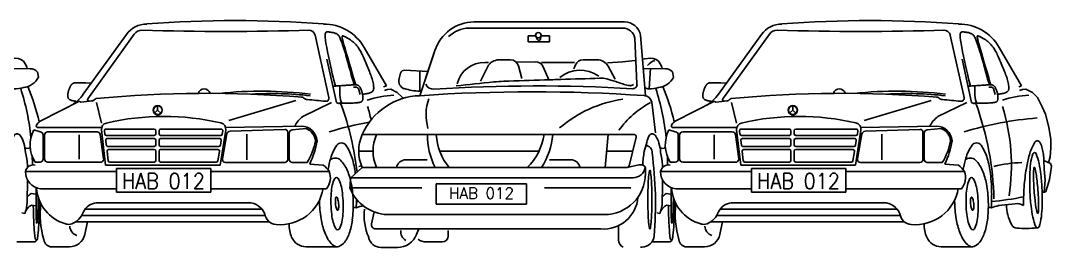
# Model space of a CAD drawing. Extents: x 1 to 1021, y 0 to 139.
# Drawn here: x 388 to 1021, y 0 to 139 of the extents above; entities that cross this region are included whole.
import ezdxf
from ezdxf.enums import TextEntityAlignment as Align

# ---------------------------------------------------------------- set-up
doc = ezdxf.new("R2010")
doc.units = 0
doc.header["$LTSCALE"] = 50
doc.header["$MEASUREMENT"] = 0
doc.layers.get('0').update_dxf_attribs({"linetype": 'CONTINUOUS'})
doc.styles.add('DIM', font='SIMPLEX')

msp = doc.modelspace()

# ---------------------------------------------------------------- linework, layer by layer
at = {"color": 0, "linetype": 'ByBlock'}
for p, q in [((663.5, 134.66), (757.97, 134.66)), ((666.58, 138.44), (759.01, 138.44)), ((426.67, 93.93), (453.16, 130.72)), ((429.47, 91.22), (458.02, 130.87)), ((569.12, 130.24), (577.54, 91.97)), ((699.9, 126.16), (699.9, 129.88)), ((699.9, 129.88), (704.45, 129.88)), ((705.56, 127.59), (704.6, 129.45)), ((707.78, 130.22), (707.36, 128.02)), ((707.75, 129.88), (712.91, 129.88)), ((712.91, 129.88), (712.91, 126.16)), ((765.4, 128.48), (766.7, 100.35)), ((768.92, 130.2), (771.89, 93.08)), ((816.67, 93.93), (843.16, 130.72)), ((819.47, 91.22), (848.02, 130.87)), ((959.12, 130.24), (967.54, 91.97)), ((612.88, 99.13), (599.21, 122.72)), ((636.92, 103.67), (642.64, 120.82)), ((712.91, 126.16), (699.9, 126.16)), ((1002.88, 99.13), (989.21, 122.72)), ((576.32, 115.51), (582.17, 88.92)), ((633.29, 93.08), (641.95, 118.76)), ((681.82, 115.09), (688.99, 115.09)), ((733.58, 115.09), (742.34, 115.09)), ((966.32, 115.51), (972.17, 88.92)), ((380.55, 109.87), (394.14, 109.51)), ((398.47, 107.83), (399.19, 104.47)), ((638.36, 107.99), (624.16, 108.69)), ((633.26, 108.38), (633.26, 95.77)), ((670.51, 101.95), (675.08, 110.95)), ((673.4, 113.54), (675.42, 113.54)), ((692.51, 113.65), (704.39, 113.92)), ((693.86, 111.35), (695.96, 103.54)), ((708.04, 113.45), (728.33, 113.39)), ((709.14, 110.86), (712.54, 102.88)), ((727.93, 109.59), (728.93, 111.99)), ((748.96, 111.17), (753.36, 103.19)), ((770.55, 109.87), (784.14, 109.51)), ((775.04, 109.89), (774.09, 97.31)), ((788.47, 107.83), (789.19, 104.47)), ((621.55, 106.9), (620.58, 103.61)), ((611.12, 98.55), (612.88, 99.13)), ((1001.12, 98.55), (1002.88, 99.13)), ((424.28, 89.63), (400.14, 77.32)), ((437.88, 76.23), (434.71, 88.83)), ((516.12, 77.87), (557.28, 90.11)), ((560.96, 91.97), (560.99, 91.73)), ((579.18, 88.94), (561.54, 80.22)), ((771.62, 93.08), (771.89, 93.08)), ((778.17, 70.24), (775.79, 89.01)), ((814.28, 89.63), (790.14, 77.32)), ((827.88, 76.23), (824.71, 88.83)), ((906.12, 77.87), (947.28, 90.11)), ((950.96, 91.97), (950.99, 91.73)), ((969.18, 88.94), (951.54, 80.22)), ((472.34, 84.25), (470.36, 82.28)), ((471.96, 86.93), (471.96, 86.97)), ((472.34, 84.25), (472.34, 86.97)), ((472.34, 84.25), (474.41, 82.2)), ((472.73, 86.95), (472.73, 86.97)), ((862.34, 84.25), (860.36, 82.28)), ((861.96, 86.93), (861.96, 86.97)), ((862.34, 84.25), (862.34, 86.97)), ((862.34, 84.25), (864.41, 82.2)), ((862.73, 86.95), (862.73, 86.97)), ((471.96, 80.32), (471.96, 81.41)), ((472.73, 80.32), (472.73, 81.39)), ((861.96, 80.32), (861.96, 81.41)), ((862.73, 80.32), (862.73, 81.39)), ((400.16, 70.86), (396.33, 72.09)), ((398.76, 73.49), (438.01, 73.49)), ((404.78, 70.86), (435.22, 70.86)), ((437.91, 72.09), (440.42, 50.34)), ((439.72, 71.44), (439.96, 69.51)), ((470.31, 72.52), (440.68, 72.52)), ((471.27, 69.63), (471.27, 71.56)), ((473.2, 69.63), (473.2, 71.56)), ((511.41, 72.52), (474.17, 72.52)), ((510.81, 50.34), (514.13, 71.97)), ((512.04, 69.47), (512.36, 71.4)), ((514.05, 73.55), (560.59, 74.34)), ((550.38, 72.35), (516.78, 71.19)), ((552.31, 53.98), (552.31, 70.42)), ((553.07, 70.16), (553.07, 53.95)), ((555, 72.09), (563.48, 72.88)), ((790.16, 70.86), (786.33, 72.09)), ((788.76, 73.49), (828.01, 73.49)), ((794.78, 70.86), (825.22, 70.86)), ((827.91, 72.09), (830.42, 50.34)), ((829.72, 71.44), (829.96, 69.51)), ((860.31, 72.52), (830.68, 72.52)), ((861.27, 69.63), (861.27, 71.56)), ((863.2, 69.63), (863.2, 71.56)), ((901.41, 72.52), (864.17, 72.52)), ((900.81, 50.34), (904.13, 71.97)), ((902.04, 69.47), (902.36, 71.4)), ((904.05, 73.55), (950.59, 74.34)), ((940.38, 72.35), (906.78, 71.19)), ((942.31, 53.98), (942.31, 70.42)), ((943.07, 70.16), (943.07, 53.95)), ((945, 72.09), (953.48, 72.88)), ((402.09, 68.93), (402.09, 54.11)), ((402.85, 54.14), (402.85, 68.93)), ((424.07, 54.11), (424.07, 68.93)), ((437.14, 69.15), (439.2, 54.3)), ((440.45, 65.65), (440.81, 62.76)), ((470.31, 68.67), (440.92, 68.67)), ((470.31, 66.74), (441.4, 66.74)), ((471.27, 62.88), (471.27, 65.77)), ((473.2, 62.88), (473.2, 65.77)), ((511.09, 68.67), (474.17, 68.67)), ((510.45, 66.74), (474.17, 66.74)), ((510.92, 62.72), (511.4, 65.61)), ((512.12, 54.22), (514.87, 69.56)), ((527.16, 53.67), (527.16, 69.35)), ((598.01, 69.14), (765.04, 69.14)), ((747.21, 48.98), (749.01, 69.14)), ((761.97, 49.94), (766.26, 67.58)), ((792.09, 68.93), (792.09, 54.11)), ((792.85, 54.14), (792.85, 68.93)), ((814.07, 54.11), (814.07, 68.93)), ((827.14, 69.15), (829.2, 54.3)), ((830.45, 65.65), (830.81, 62.76)), ((860.31, 68.67), (830.92, 68.67)), ((860.31, 66.74), (831.4, 66.74)), ((861.27, 62.88), (861.27, 65.77)), ((863.2, 62.88), (863.2, 65.77)), ((901.09, 68.67), (864.17, 68.67)), ((900.45, 66.74), (864.17, 66.74)), ((900.92, 62.72), (901.4, 65.61)), ((902.12, 54.22), (904.87, 69.56)), ((917.16, 53.67), (917.16, 69.35)), ((441.29, 58.9), (442.01, 53.12)), ((470.31, 61.92), (441.76, 61.92)), ((470.31, 59.99), (442.25, 59.99)), ((471.27, 53.24), (471.27, 59.02)), ((473.2, 53.24), (473.2, 59.02)), ((509.97, 61.92), (474.17, 61.92)), ((509.32, 59.99), (474.17, 59.99)), ((509.31, 53.08), (510.27, 58.86)), ((595.8, 59.06), (604.62, 59.06)), ((645.5, 58.99), (706.53, 58.99)), ((748.1, 58.99), (764.17, 58.99)), ((831.29, 58.9), (832.01, 53.12)), ((860.31, 61.92), (831.76, 61.92)), ((860.31, 59.99), (832.25, 59.99)), ((861.27, 53.24), (861.27, 59.02)), ((863.2, 53.24), (863.2, 59.02)), ((899.97, 61.92), (864.17, 61.92)), ((899.32, 59.99), (864.17, 59.99)), ((899.31, 53.08), (900.27, 58.86)), ((400.16, 52.18), (397.1, 52.18)), ((437.28, 52.15), (404.78, 52.21)), ((470.31, 52.27), (442.97, 52.27)), ((508.36, 52.27), (474.17, 52.27)), ((514.03, 52), (550.38, 52.05)), ((555, 52.02), (564.15, 51.92)), ((565.72, 51.08), (574.06, 50.34)), ((637.79, 53.75), (624.71, 53.75)), ((712.98, 53.75), (726.06, 53.75)), ((790.16, 52.18), (787.1, 52.18)), ((827.28, 52.15), (794.78, 52.21)), ((860.31, 52.27), (832.97, 52.27)), ((898.36, 52.27), (864.17, 52.27)), ((904.03, 52), (940.38, 52.05)), ((945, 52.02), (954.15, 51.92)), ((955.72, 51.08), (964.06, 50.34)), ((391.24, 46.49), (447.11, 46.49)), ((510.81, 50.34), (440.42, 50.34)), ((447.11, 48.29), (504.93, 48.29)), ((447.11, 35.88), (447.11, 48.29)), ((504.93, 48.29), (504.93, 33.68)), ((504.93, 46.49), (577.87, 46.49)), ((591.05, 42.68), (598.01, 48.98)), ((598.01, 48.98), (760.75, 48.98)), ((767.87, 50.63), (760.75, 48.98)), ((767.87, 50.63), (769.36, 50.64)), ((771.89, 48.12), (771.89, 45.2)), ((781.24, 46.49), (837.11, 46.49)), ((900.81, 50.34), (830.42, 50.34)), ((837.11, 35.88), (837.11, 48.29)), ((837.11, 48.29), (894.93, 48.29)), ((894.93, 48.29), (894.93, 33.68)), ((894.93, 46.49), (967.87, 46.49)), ((591.05, 42.68), (764.33, 42.68)), ((643.48, 26.36), (643.48, 38.96)), ((643.48, 38.96), (698.92, 38.96)), ((698.92, 38.96), (698.92, 26.36)), ((394.65, 32.93), (397.52, 32.53)), ((400.51, 35.88), (447.11, 35.88)), ((447.11, 33.68), (447.11, 35.8)), ((504.93, 33.68), (447.11, 33.68)), ((504.93, 35.88), (576.07, 35.88)), ((590.45, 36.38), (634.55, 36.38)), ((709.85, 36.36), (762.91, 36.36)), ((784.65, 32.93), (787.52, 32.53)), ((790.51, 35.88), (837.11, 35.88)), ((837.11, 33.68), (837.11, 35.8)), ((894.93, 33.68), (837.11, 33.68)), ((894.93, 35.88), (966.07, 35.88)), ((394.9, 25.87), (397.77, 25.48)), ((434.62, 27.2), (529.55, 27.2)), ((698.92, 26.36), (643.48, 26.36)), ((784.9, 25.87), (787.77, 25.48)), ((824.62, 27.2), (919.55, 27.2)), ((988.57, 25.5), (998.9, 26.71)), ((388.95, 21), (390.75, 20.69)), ((425.72, 19.49), (538.36, 19.49)), ((427.76, 23.35), (536.44, 23.35)), ((603.73, 14.24), (605.37, 21.62)), ((613.35, 20), (746.69, 20)), ((778.95, 21), (780.75, 20.69)), ((815.72, 19.49), (928.36, 19.49)), ((817.76, 23.35), (926.44, 23.35)), ((421.99, 15.63), (540.76, 15.63)), ((427.61, 7.84), (429.25, 15.66)), ((755.39, 4.48), (755.39, 13.23)), ((811.99, 15.63), (930.76, 15.63)), ((817.61, 7.84), (819.25, 15.66)), ((606.19, 11.18), (729.05, 11.18)), ((631.38, 7.86), (632.55, 10.86)), ((650.81, 10.28), (650.81, 6.99)), ((729.05, 11.18), (744.56, 11.18)), ((385.94, 3.26), (396.97, 3.26)), ((407.29, 0.18), (418.17, 0.18)), ((563.51, 0.21), (582.89, 0.21)), ((647.03, 3.21), (637.25, 3.21)), ((769.76, 0.06), (768.91, 0)), ((775.94, 3.26), (786.97, 3.26)), ((797.29, 0.18), (808.17, 0.18)), ((953.51, 0.21), (972.89, 0.21)), ((609.37, -0.16), (619.64, -0.16))]:
    msp.add_line(p, q, dxfattribs=at)
for points in [[(581.52, 99), (580.92, 101.18), (580.53, 102.71), (580.09, 104.5), (579.59, 106.59), (579.03, 109.01), (578.43, 111.66), (577.82, 114.47), (577.23, 117.31), (576.66, 120.11), (576.15, 122.76), (575.73, 125.15), (575.42, 127.2), (575.23, 128.83), (575.17, 130.06), (575.2, 130.96), (575.34, 131.57), (575.55, 131.95), (575.83, 132.16), (576.16, 132.24), (576.54, 132.26), (576.94, 132.25), (577.37, 132.23), (577.81, 132.2), (578.28, 132.15), (578.75, 132.08), (579.23, 132.01), (579.71, 131.92), (580.18, 131.81)], [(580.18, 131.81), (580.65, 131.69), (581.11, 131.56), (581.56, 131.39), (581.99, 131.21), (582.4, 130.99), (582.78, 130.73), (583.14, 130.44), (583.46, 130.1), (583.75, 129.71), (584.01, 129.28), (584.26, 128.8), (584.48, 128.27), (584.7, 127.7), (584.93, 127.08), (585.15, 126.42), (585.4, 125.71), (585.66, 124.96), (585.94, 124.17), (586.24, 123.31), (586.56, 122.38), (586.9, 121.38), (587.25, 120.29), (587.62, 119.11), (588, 117.83), (588.4, 116.43), (588.81, 114.96), (589.22, 113.43), (589.64, 111.86), (590.06, 110.3), (590.47, 108.75), (590.88, 107.26), (591.28, 105.85), (591.66, 104.53), (592.03, 103.31), (592.37, 102.19), (592.7, 101.15), (593, 100.19), (593.13, 99.79)], [(594.04, 99.76), (593.48, 101.61), (592.72, 104.1), (591.86, 106.94), (590.94, 110.01), (590, 113.19), (589.06, 116.34), (588.19, 119.34), (587.4, 122.07), (586.75, 124.4), (586.27, 126.24), (585.93, 127.62), (585.73, 128.61), (585.66, 129.26), (585.68, 129.64), (585.78, 129.81), (585.94, 129.84), (586.15, 129.79), (586.39, 129.71), (586.65, 129.61), (586.94, 129.5), (587.24, 129.37), (587.56, 129.23), (587.89, 129.07), (588.24, 128.9), (588.59, 128.71)], [(588.59, 128.71), (588.95, 128.52), (589.32, 128.31), (589.69, 128.08), (590.07, 127.84), (590.46, 127.58), (590.85, 127.3), (591.26, 127.01), (591.67, 126.68), (592.09, 126.34), (592.52, 125.97), (592.94, 125.58), (593.37, 125.17), (593.8, 124.74), (594.22, 124.29), (594.63, 123.81), (595.03, 123.32), (595.42, 122.82), (595.79, 122.28), (596.16, 121.73), (596.52, 121.13), (596.88, 120.51), (597.24, 119.83), (597.6, 119.12), (597.98, 118.35), (598.37, 117.53), (598.76, 116.65), (599.16, 115.74), (599.57, 114.8), (599.98, 113.84), (600.4, 112.86), (600.81, 111.88), (601.21, 110.9), (601.62, 109.93), (602.01, 108.98), (602.39, 108.03), (602.75, 107.1), (603.1, 106.18), (603.43, 105.28), (603.73, 104.39), (604.01, 103.52), (604.25, 102.66), (604.47, 101.82), (604.65, 101.01), (604.8, 100.24), (604.91, 99.5), (604.99, 98.82), (605.02, 98.19), (605.02, 97.62), (604.97, 97.12), (604.88, 96.68), (604.75, 96.3), (604.56, 95.96), (604.31, 95.67), (604.01, 95.42), (603.64, 95.19), (603.21, 94.99), (602.72, 94.81), (602.17, 94.65), (601.59, 94.5), (600.98, 94.37), (600.37, 94.25), (599.77, 94.14), (599.2, 94.05), (598.68, 93.98), (598.21, 93.91), (598.15, 93.91)], [(971.52, 99), (970.92, 101.18), (970.53, 102.71), (970.09, 104.5), (969.59, 106.59), (969.03, 109.01), (968.43, 111.66), (967.82, 114.47), (967.23, 117.31), (966.66, 120.11), (966.15, 122.76), (965.73, 125.15), (965.42, 127.2), (965.23, 128.83), (965.17, 130.06), (965.2, 130.96), (965.34, 131.57), (965.55, 131.95), (965.83, 132.16), (966.16, 132.24), (966.54, 132.26), (966.94, 132.25), (967.37, 132.23), (967.81, 132.2), (968.28, 132.15), (968.75, 132.08), (969.23, 132.01), (969.71, 131.92), (970.18, 131.81)], [(970.18, 131.81), (970.65, 131.69), (971.11, 131.56), (971.56, 131.39), (971.99, 131.21), (972.4, 130.99), (972.78, 130.73), (973.14, 130.44), (973.46, 130.1), (973.75, 129.71), (974.01, 129.28), (974.26, 128.8), (974.48, 128.27), (974.7, 127.7), (974.93, 127.08), (975.15, 126.42), (975.4, 125.71), (975.66, 124.96), (975.94, 124.17), (976.24, 123.31), (976.56, 122.38), (976.9, 121.38), (977.25, 120.29), (977.62, 119.11), (978, 117.83), (978.4, 116.43), (978.81, 114.96), (979.22, 113.43), (979.64, 111.86), (980.06, 110.3), (980.47, 108.75), (980.88, 107.26), (981.28, 105.85), (981.66, 104.53), (982.03, 103.31), (982.37, 102.19), (982.7, 101.15), (983, 100.19), (983.13, 99.79)], [(984.04, 99.76), (983.48, 101.61), (982.72, 104.1), (981.86, 106.94), (980.94, 110.01), (980, 113.19), (979.06, 116.34), (978.19, 119.34), (977.4, 122.07), (976.75, 124.4), (976.27, 126.24), (975.93, 127.62), (975.73, 128.61), (975.66, 129.26), (975.68, 129.64), (975.78, 129.81), (975.94, 129.84), (976.15, 129.79), (976.39, 129.71), (976.65, 129.61), (976.94, 129.5), (977.24, 129.37), (977.56, 129.23), (977.89, 129.07), (978.24, 128.9), (978.59, 128.71)], [(978.59, 128.71), (978.95, 128.52), (979.32, 128.31), (979.69, 128.08), (980.07, 127.84), (980.46, 127.58), (980.85, 127.3), (981.26, 127.01), (981.67, 126.68), (982.09, 126.34), (982.52, 125.97), (982.94, 125.58), (983.37, 125.17), (983.8, 124.74), (984.22, 124.29), (984.63, 123.81), (985.03, 123.32), (985.42, 122.82), (985.79, 122.28), (986.16, 121.73), (986.52, 121.13), (986.88, 120.51), (987.24, 119.83), (987.6, 119.12), (987.98, 118.35), (988.37, 117.53), (988.76, 116.65), (989.16, 115.74), (989.57, 114.8), (989.98, 113.84), (990.4, 112.86), (990.81, 111.88), (991.21, 110.9), (991.62, 109.93), (992.01, 108.98), (992.39, 108.03), (992.75, 107.1), (993.1, 106.18), (993.43, 105.28), (993.73, 104.39), (994.01, 103.52), (994.25, 102.66), (994.47, 101.82), (994.65, 101.01), (994.8, 100.24), (994.91, 99.5), (994.99, 98.82), (995.02, 98.19), (995.02, 97.62), (994.97, 97.12), (994.88, 96.68), (994.75, 96.3), (994.56, 95.96), (994.31, 95.67), (994.01, 95.42), (993.64, 95.19), (993.21, 94.99), (992.72, 94.81), (992.17, 94.65), (991.59, 94.5), (990.98, 94.37), (990.37, 94.25), (989.77, 94.14), (989.2, 94.05), (988.68, 93.98), (988.21, 93.91), (988.15, 93.91)], [(380.1, 115.47), (381.28, 115.67), (385.23, 116.07), (386.62, 115.87), (388.4, 115.28), (389.98, 114.29), (391.37, 112.11), (391.96, 110.53), (392.16, 109.74)], [(748.53, 113.3), (758.03, 113.89), (765.34, 114.68), (766.03, 114.8)], [(770.1, 115.47), (771.28, 115.67), (775.23, 116.07), (776.62, 115.87), (778.4, 115.28), (779.98, 114.29), (781.37, 112.11), (781.96, 110.53), (782.16, 109.74)], [(431.66, 100.86), (428.23, 100.97), (425.59, 101.02), (423.63, 101.02), (422.25, 100.98), (421.32, 100.9), (420.75, 100.81), (420.41, 100.69), (420.2, 100.56), (420.01, 100.43), (419.84, 100.3), (419.68, 100.16), (419.53, 100.01), (419.38, 99.84), (419.24, 99.66), (419.1, 99.46), (418.95, 99.23), (418.81, 98.99), (418.67, 98.72), (418.53, 98.43), (418.39, 98.12), (418.25, 97.81), (418.12, 97.49), (417.99, 97.16), (417.88, 96.83), (417.77, 96.5), (417.66, 96.17), (417.57, 95.84), (417.48, 95.51), (417.41, 95.18), (417.34, 94.84), (417.28, 94.51), (417.23, 94.17), (417.19, 93.82), (417.16, 93.47), (417.14, 93.13), (417.14, 92.79), (417.17, 92.47), (417.23, 92.16), (417.31, 91.87), (417.43, 91.6), (417.58, 91.35), (417.77, 91.13), (417.99, 90.94), (418.24, 90.76), (418.51, 90.6), (418.82, 90.46), (419.14, 90.33), (419.48, 90.21), (419.85, 90.1), (420.22, 90), (420.59, 89.91), (420.96, 89.84), (421.31, 89.78), (421.64, 89.73), (421.95, 89.7), (422.21, 89.69)], [(583.83, 88.38), (585.15, 88.38), (586.4, 88.38), (587.58, 88.4), (588.68, 88.42), (589.71, 88.45), (590.67, 88.49), (591.57, 88.52), (592.39, 88.56), (593.14, 88.6), (593.82, 88.64), (594.45, 88.69), (595.01, 88.73), (595.51, 88.79), (595.96, 88.85), (596.36, 88.92), (596.7, 89), (597, 89.09), (597.25, 89.19), (597.47, 89.31), (597.65, 89.43), (597.8, 89.58), (597.93, 89.73), (598.03, 89.9), (598.12, 90.08), (598.19, 90.28), (598.25, 90.49), (598.29, 90.72), (598.33, 90.96), (598.35, 91.22), (598.37, 91.49), (598.37, 91.78), (598.36, 92.09), (598.34, 92.41), (598.31, 92.75), (598.27, 93.1), (598.22, 93.46), (598.16, 93.83), (598.09, 94.22), (598, 94.61), (597.9, 95.01), (597.79, 95.41), (597.66, 95.81), (597.53, 96.21), (597.39, 96.59), (597.24, 96.97), (597.09, 97.32), (596.94, 97.65), (596.78, 97.95), (596.63, 98.21), (596.48, 98.45), (596.33, 98.65), (596.18, 98.83), (596.02, 98.99), (595.86, 99.12), (595.69, 99.24), (595.52, 99.35), (595.34, 99.44), (595.15, 99.52), (594.95, 99.59), (594.74, 99.65), (594.52, 99.7), (594.28, 99.74), (594.03, 99.76), (593.77, 99.78), (593.5, 99.79), (593.2, 99.79), (592.88, 99.78), (592.54, 99.77), (592.16, 99.74), (591.75, 99.71), (591.3, 99.68), (590.8, 99.64), (590.26, 99.6), (589.68, 99.56), (589.05, 99.51), (588.39, 99.46), (587.69, 99.41), (586.96, 99.36), (586.2, 99.31), (585.41, 99.25), (584.61, 99.19), (583.81, 99.14), (583.02, 99.09), (582.27, 99.04), (581.59, 99), (580.98, 98.97), (580.48, 98.95), (580.1, 98.94)], [(584.18, 99.15), (584.21, 93.38), (584.63, 90.55), (585.47, 88.35)], [(592.67, 98.21), (594.56, 98.32), (595.71, 97.48), (596.68, 93.9)], [(594.26, 99.74), (594.26, 99.75), (594.24, 99.74)], [(611.7, 96.24), (613.43, 96.81), (615.45, 97.1), (619.49, 95.08), (622.66, 91.91), (622.94, 91.36)], [(821.66, 100.86), (818.23, 100.97), (815.59, 101.02), (813.63, 101.02), (812.25, 100.98), (811.32, 100.9), (810.75, 100.81), (810.41, 100.69), (810.2, 100.56), (810.01, 100.43), (809.84, 100.3), (809.68, 100.16), (809.53, 100.01), (809.38, 99.84), (809.24, 99.66), (809.1, 99.46), (808.95, 99.23), (808.81, 98.99), (808.67, 98.72), (808.53, 98.43), (808.39, 98.12), (808.25, 97.81), (808.12, 97.49), (807.99, 97.16), (807.88, 96.83), (807.77, 96.5), (807.66, 96.17), (807.57, 95.84), (807.48, 95.51), (807.41, 95.18), (807.34, 94.84), (807.28, 94.51), (807.23, 94.17), (807.19, 93.82), (807.16, 93.47), (807.14, 93.13), (807.14, 92.79), (807.17, 92.47), (807.23, 92.16), (807.31, 91.87), (807.43, 91.6), (807.58, 91.35), (807.77, 91.13), (807.99, 90.94), (808.24, 90.76), (808.51, 90.6), (808.82, 90.46), (809.14, 90.33), (809.48, 90.21), (809.85, 90.1), (810.22, 90), (810.59, 89.91), (810.96, 89.84), (811.31, 89.78), (811.64, 89.73), (811.95, 89.7), (812.21, 89.69)], [(973.83, 88.38), (975.15, 88.38), (976.4, 88.38), (977.58, 88.4), (978.68, 88.42), (979.71, 88.45), (980.67, 88.49), (981.57, 88.52), (982.39, 88.56), (983.14, 88.6), (983.82, 88.64), (984.45, 88.69), (985.01, 88.73), (985.51, 88.79), (985.96, 88.85), (986.36, 88.92), (986.7, 89), (987, 89.09), (987.25, 89.19), (987.47, 89.31), (987.65, 89.43), (987.8, 89.58), (987.93, 89.73), (988.03, 89.9), (988.12, 90.08), (988.19, 90.28), (988.25, 90.49), (988.29, 90.72), (988.33, 90.96), (988.35, 91.22), (988.37, 91.49), (988.37, 91.78), (988.36, 92.09), (988.34, 92.41), (988.31, 92.75), (988.27, 93.1), (988.22, 93.46), (988.16, 93.83), (988.09, 94.22), (988, 94.61), (987.9, 95.01), (987.79, 95.41), (987.66, 95.81), (987.53, 96.21), (987.39, 96.59), (987.24, 96.97), (987.09, 97.32), (986.94, 97.65), (986.78, 97.95), (986.63, 98.21), (986.48, 98.45), (986.33, 98.65), (986.18, 98.83), (986.02, 98.99), (985.86, 99.12), (985.69, 99.24), (985.52, 99.35), (985.34, 99.44), (985.15, 99.52), (984.95, 99.59), (984.74, 99.65), (984.52, 99.7), (984.28, 99.74), (984.03, 99.76), (983.77, 99.78), (983.5, 99.79), (983.2, 99.79), (982.88, 99.78), (982.54, 99.77), (982.16, 99.74), (981.75, 99.71), (981.3, 99.68), (980.8, 99.64), (980.26, 99.6), (979.68, 99.56), (979.05, 99.51), (978.39, 99.46), (977.69, 99.41), (976.96, 99.36), (976.2, 99.31), (975.41, 99.25), (974.61, 99.19), (973.81, 99.14), (973.02, 99.09), (972.27, 99.04), (971.59, 99), (970.98, 98.97), (970.48, 98.95), (970.1, 98.94)], [(974.18, 99.15), (974.21, 93.38), (974.63, 90.55), (975.47, 88.35)], [(982.67, 98.21), (984.56, 98.32), (985.71, 97.48), (986.68, 93.9)], [(984.26, 99.74), (984.26, 99.75), (984.24, 99.74)], [(1001.7, 96.24), (1003.43, 96.81), (1005.45, 97.1), (1009.49, 95.08), (1012.66, 91.91), (1015.55, 86.14), (1017.57, 81.81), (1019.59, 73.74), (1020.75, 66.24), (1020.75, 61.04), (1020.46, 55.56), (1019.47, 51.89)], [(1016.62, 53.32), (1020.57, 51.34), (1021.18, 49.72), (1019.96, 41.62), (1018.75, 37.57), (1017.73, 34.12), (1016.92, 33.72), (1016.11, 33.72)], [(1016.62, 53.32), (1016.72, 47.9), (1017.33, 41.21), (1016.72, 33.92)]]:
    msp.add_lwpolyline(points, dxfattribs=at)
for points in [[(655.65, 99.08, -0.004711), (678.71, 101.49, -0.017536), (684.93, 101.91, -0.000076), (709.87, 102.73, -0.000188), (719.99, 103.06, -0.000501), (743.76, 103.79, -0.006763), (745.52, 103.82, -0.058497), (746.94, 103.66, -0.015808), (752, 102.29, -0.013692), (755.43, 101.15, 0.013689), (758.86, 100.01, 0.018915), (760.48, 99.59, 0.017053), (762.29, 99.25, 0.118524), (763.07, 99.31, 0.054689), (764.58, 100.01)], [(392.4, 48.93, 0.000606), (392.39, 50.37, 0.03262), (391.2, 58.15, 0.044561), (390.22, 63.83, 0.087301), (388.02, 68.59, 0.232141), (386.22, 69.59, 0.232141), (384.33, 68.78, 0.095695), (382.73, 64.27, 0.044561), (381.18, 58.71, 0.035147), (380.25, 50.48, 0.017023)], [(782.4, 48.93, 0.000606), (782.39, 50.37, 0.03262), (781.2, 58.15, 0.044561), (780.22, 63.83, 0.087301), (778.02, 68.59, 0.232141), (776.22, 69.59, 0.232141), (774.33, 68.78, 0.095695), (772.73, 64.27, 0.044561), (771.18, 58.71, 0.035147), (770.25, 50.48, 0.017023)], [(1016.62, 53.32, 0.01379), (1016.26, 56.96, 0.066937), (1014.35, 64.17, 0.279807), (1012.8, 65.3, 0.279807), (1011.08, 64.46, 0.066937), (1007.95, 57.68, 0.030799), (1006.04, 49.74, 0.022247), (1004.56, 38.54, 0.025445), (1004.11, 25.63, 0.030799)], [(770.27, 50.99, 0.001463), (770.25, 50.64, 0.044561)], [(390.75, 20.69, 0.040082), (392.1, 25.7, 0.006618), (392.4, 41.38, 0.03262)], [(780.75, 20.69, 0.040082), (782.1, 25.7, 0.006618), (782.4, 41.38, 0.03262)], [(397.86, 36.51, 0.00413), (397.72, 30.48, 0.004461), (397.67, 23.96, 0.006303), (397.74, 19.34, 0.015146), (397.99, 14.86, 0.384176), (398.14, 14.73, 0.384176)], [(397.7, 36.58, 0.000995), (397.69, 34.58, 0.004549), (397.77, 25.48, 0.013802)], [(787.86, 36.51, 0.00413), (787.72, 30.48, 0.004461), (787.67, 23.96, 0.006303), (787.74, 19.34, 0.015146), (787.99, 14.86, 0.384176), (788.14, 14.73, 0.384176)], [(787.7, 36.58, 0.000995), (787.69, 34.58, 0.004549), (787.77, 25.48, 0.013802)], [(395.97, 25.73, 0.002083), (396.06, 21.56, 0.009186), (396.47, 12.34, 0.017911), (397.18, 5.13, 0.370761)], [(398.14, 14.73, 0.384176), (398.3, 14.86, 0.015146), (398.7, 19.33, 0.006303), (398.91, 23.94, 0.004413), (399.07, 30.38, 0.004461)], [(398.59, 5.4, 0.017253), (399.27, 12.34, 0.009186), (399.68, 21.56, 0.003442), (399.81, 28.45, 0.000692)], [(400.31, 25.66, 0.000603), (400.51, 26.95, 0.006508)], [(785.97, 25.73, 0.002083), (786.06, 21.56, 0.009186), (786.47, 12.34, 0.017911), (787.18, 5.13, 0.370761)], [(788.14, 14.73, 0.384176), (788.3, 14.86, 0.015146), (788.7, 19.33, 0.006303), (788.91, 23.94, 0.004413), (789.07, 30.38, 0.004461)], [(788.59, 5.4, 0.017253), (789.27, 12.34, 0.009186), (789.68, 21.56, 0.003442), (789.81, 28.45, 0.000692)], [(790.31, 25.66, 0.000603), (790.51, 26.95, 0.006508)]]:
    msp.add_lwpolyline(points, format="xyb", dxfattribs=at)
for points in [[(1012.67, 11.77, 0.309278), (1013.61, 12.48, 0.05286), (1015.02, 18.66, 0.023284), (1015.51, 25.5, 0.016663), (1015.43, 35.07, 0.016663), (1014.71, 44.62, 0.023284), (1013.66, 51.39, 0.05286), (1011.74, 57.43, 0.309278), (1010.74, 58.06, 0.309278), (1009.79, 57.35, 0.05286), (1008.38, 51.17, 0.023284), (1007.89, 44.33, 0.016663), (1007.97, 34.76, 0.016663), (1008.69, 25.21, 0.023284), (1009.75, 18.44, 0.05286), (1011.66, 12.4, 0.309278)], [(774.62, 47.26, 0.366647), (774.33, 47.02, 0.024051), (773.74, 41.98, 0.010081), (773.48, 36.71, 0.007144), (773.38, 29.25, 0.007144), (773.48, 21.79, 0.010081), (773.74, 16.51, 0.024051), (774.33, 11.48, 0.366647), (774.62, 11.24, 0.366647), (774.91, 11.48, 0.024051), (775.5, 16.51, 0.010081), (775.76, 21.79, 0.007144), (775.86, 29.25, 0.007144), (775.76, 36.71, 0.010081), (775.5, 41.98, 0.024051), (774.91, 47.02, 0.366647)], [(1012.8, 20.73, 0.357669), (1013.06, 20.97, 0.028613), (1013.32, 24.94, 0.012054), (1013.25, 29.11, 0.00855), (1012.92, 34.97, 0.00855), (1012.38, 40.83, 0.012054), (1011.83, 44.96, 0.028613), (1010.99, 48.84, 0.357669), (1010.7, 49.05, 0.357669), (1010.44, 48.8, 0.028613), (1010.18, 44.84, 0.012054), (1010.25, 40.67, 0.00855), (1010.58, 34.8, 0.00855), (1011.12, 28.95, 0.012054), (1011.67, 24.81, 0.028613), (1012.51, 20.93, 0.357669)], [(582.89, 10.66, 0.271077), (583.94, 11.3, 0.070933), (585.42, 15.42, 0.033154), (586.09, 20.18, 0.024032), (586.24, 26.8, 0.024032), (585.77, 33.41, 0.033154), (584.88, 38.13, 0.070933), (583.19, 42.18, 0.271077), (582.12, 42.77, 0.271077), (581.08, 42.13, 0.070933), (579.59, 38.01, 0.033154), (578.93, 33.25, 0.024032), (578.77, 26.62, 0.024032), (579.25, 20.02, 0.033154), (580.14, 15.3, 0.070933), (581.82, 11.25, 0.271077)], [(972.89, 10.66, 0.271077), (973.94, 11.3, 0.070933), (975.42, 15.42, 0.033154), (976.09, 20.18, 0.024032), (976.24, 26.8, 0.024032), (975.77, 33.41, 0.033154), (974.88, 38.13, 0.070933), (973.19, 42.18, 0.271077), (972.12, 42.77, 0.271077), (971.08, 42.13, 0.070933), (969.59, 38.01, 0.033154), (968.93, 33.25, 0.024032), (968.77, 26.62, 0.024032), (969.25, 20.02, 0.033154), (970.14, 15.3, 0.070933), (971.82, 11.25, 0.271077)], [(582.89, 22.65, 0.268937), (583.15, 22.84, 0.071898), (583.46, 23.91, 0.033741), (583.55, 25.12, 0.024481), (583.47, 26.81, 0.024481), (583.23, 28.47, 0.033741), (582.91, 29.65, 0.071898), (582.41, 30.64, 0.268937), (582.12, 30.78, 0.268937), (581.86, 30.59, 0.071898), (581.55, 29.52, 0.033741), (581.47, 28.3, 0.024481), (581.54, 26.62, 0.024481), (581.78, 24.96, 0.033741), (582.1, 23.78, 0.071898), (582.61, 22.78, 0.268937)], [(972.89, 22.65, 0.268937), (973.15, 22.84, 0.071898), (973.46, 23.91, 0.033741), (973.55, 25.12, 0.024481), (973.47, 26.81, 0.024481), (973.23, 28.47, 0.033741), (972.91, 29.65, 0.071898), (972.41, 30.64, 0.268937), (972.12, 30.78, 0.268937), (971.86, 30.59, 0.071898), (971.55, 29.52, 0.033741), (971.47, 28.3, 0.024481), (971.54, 26.62, 0.024481), (971.78, 24.96, 0.033741), (972.1, 23.78, 0.071898), (972.61, 22.78, 0.268937)]]:
    msp.add_lwpolyline(points, format="xyb", close=True, dxfattribs=at)
for centre, radius in [((706.1, 130.22), 1.68), ((472.42, 84.17), 2.8), ((472.42, 84.17), 2.61), ((862.42, 84.17), 2.8), ((862.42, 84.17), 2.61)]:
    msp.add_circle(centre, radius, dxfattribs=at)
for centre, radius, start, end in [((465.68, 121.7), 15.43, 90, 144.24611), ((462.71, 127.49), 5.79, 90, 144.24611), ((514.33, 2011.98), 1879.42, 268.42632, 271.56387), ((519.93, -565.08), 704.31, 85.58215, 94.41785), ((565.36, 129.42), 3.86, 12.40742, 96.97968), ((574.18, 108.2), 28.93, 30.11373, 90), ((666.96, 112.85), 25.59, 90.85558, 161.84928), ((664.18, 115.62), 19.05, 92.05239, 133.56381), ((757.97, 127.1), 7.56, 10.51813, 90), ((759.01, 128.36), 10.08, 10.51813, 90), ((855.68, 121.7), 15.43, 90, 144.24611), ((852.71, 127.49), 5.79, 90, 144.24611), ((904.33, 2011.98), 1879.42, 268.42632, 271.56387), ((909.93, -565.08), 704.31, 85.58215, 94.41785), ((955.36, 129.42), 3.86, 12.40742, 96.97968), ((964.18, 108.2), 28.93, 30.11373, 90), ((706.41, 128.02), 0.956, 207.18576, 0), ((681.82, 107.53), 7.56, 90, 153.08221), ((688.99, 110.05), 5.04, 15.02902, 90), ((733.58, 110.05), 5.04, 90, 157.35528), ((742.34, 107.53), 7.56, 28.83933, 90), ((779.95, 106.58), 8.44, 106.08661, 142.45393), ((394.66, 104.44), 5.1, 41.73942, 95.90921), ((623.97, 106.18), 2.52, 85.62013, 163.43318), ((673.09, 96.17), 17.37, 88.97257, 165.85732), ((704.5, 108.88), 5.04, 23.098, 91.28224), ((731.76, 88.81), 19.88, 54.71745, 128.82022), ((784.66, 104.44), 5.1, 41.73942, 95.90921), ((388.48, 109.98), 12.05, 276.66578, 332.80149), ((625.41, 102.17), 5.04, 163.43318, 251.52598), ((778.48, 109.98), 12.05, 276.66578, 332.80149), ((385.16, 112.79), 15.51, 266.03684, 287.70553), ((243.41, 51.41), 152, 6.01463, 17.67886), ((264.76, 45.04), 138.61, 13.33461, 22.7541), ((500.96, 93.37), 3.82, 17.79681, 162.47018), ((535.95, -152.65), 248.49, 83.0196, 95.96828), ((635.53, 137.42), 41.71, 253.67991, 266.88085), ((633.5, 96.84), 1.09, 257.44015, 318.49007), ((702.59, -902.23), 997.71, 86.05811, 93.9829), ((634.32, 95.7), 0.0494, 163.45179, 339.67831), ((641.7, 102.08), 5.04, 202.97467, 273.46639), ((705.75, -902.94), 1002.02, 86.66356, 93.64717), ((764.22, 99.89), 2.52, 266.48095, 10.51813), ((771.45, 97.55), 0.0494, 195.95919, 12.18571), ((774.22, 103.33), 6.02, 243.18093, 268.73646), ((775.16, 112.79), 15.51, 266.03684, 287.70553), ((633.41, 51.41), 152, 6.01463, 17.67886), ((654.76, 45.04), 138.61, 13.33461, 22.7541), ((890.96, 93.37), 3.82, 17.79681, 162.47018), ((925.95, -152.65), 248.49, 83.0196, 95.96828), ((404.54, 110.15), 27.44, 303.74481, 323.76211), ((425.11, 90.11), 0.964, 210.24679, 276.24748), ((502.61, -617.85), 711.23, 95.67275, 96.24748), ((430.25, 90.66), 0.964, 144.24611, 275.83127), ((431.68, 92.19), 2.38, 272.71505, 314.51749), ((434.98, 89.3), 2.02, 102.01559, 143.809), ((502.61, -617.85), 712.38, 85.28166, 95.48141), ((542.55, -114.02), 208.39, 83.53329, 93.40791), ((560.57, 89.89), 2.32, 45.8203, 74.00829), ((564.68, 94.63), 3.96, 231.06519, 265.44119), ((502.61, -617.85), 711.23, 84.12088, 85.03688), ((575.66, 91.56), 1.93, 264.12088, 12.40742), ((583.49, 90.19), 1.84, 223.87343, 280.43566), ((634.57, 53.23), 39.87, 91.83276, 156.48663), ((622.7, 18.76), 74.85, 94.04618, 106.78081), ((666.77, 81.33), 29.61, 160.4488, 196.31643), ((769.49, 14.26), 77.55, 98.43584, 130.42519), ((802.07, 38.06), 57.51, 118.0555, 144.03226), ((770.83, 88.1), 5.04, 10.43878, 86.05811), ((794.54, 110.15), 27.44, 303.74481, 323.76211), ((815.11, 90.11), 0.964, 210.24679, 276.24748), ((892.61, -617.85), 711.23, 95.67275, 96.24748), ((820.25, 90.66), 0.964, 144.24611, 275.83127), ((821.68, 92.19), 2.38, 272.71505, 314.51749), ((824.98, 89.3), 2.02, 102.01559, 143.809), ((892.61, -617.85), 712.38, 85.28166, 95.48141), ((932.55, -114.02), 208.39, 83.53329, 93.40791), ((950.57, 89.89), 2.32, 45.8203, 74.00829), ((954.68, 94.63), 3.96, 231.06519, 265.44119), ((892.61, -617.85), 711.23, 84.12088, 85.03688), ((965.66, 91.56), 1.93, 264.12088, 12.40742), ((973.49, 90.19), 1.84, 223.87343, 280.43566), ((1012.7, 18.76), 74.85, 94.04618, 106.78081), ((583.64, 86.8), 1.59, 20.8634, 83.10566), ((414.98, 25.75), 180.96, 6.44341, 19.90658), ((480.82, 50.01), 125.82, 12.92374, 16.82461), ((973.64, 86.8), 1.59, 20.8634, 83.10566), ((804.98, 25.75), 180.96, 1.26134, 19.90658), ((870.82, 50.01), 125.82, 351.55042, 16.82461), ((417.74, 61.96), 23.68, 143.058, 146.65926), ((401.89, 73.88), 3.86, 117.02465, 143.058), ((441.74, 72.53), 3.86, 103.1601, 186.56995), ((476.1, -74.39), 154.73, 76.88974, 103.1601), ((510.32, 72.56), 3.86, 351.26967, 76.88974), ((571.55, 66.63), 16.88, 126.37582, 153.0957), ((639.32, -130.65), 210.72, 100.08497, 107.01972), ((807.74, 61.96), 23.68, 143.058, 146.65926), ((791.89, 73.88), 3.86, 117.02465, 143.058), ((831.74, 72.53), 3.86, 103.1601, 186.56995), ((866.1, -74.39), 154.73, 76.88974, 103.1601), ((900.32, 72.56), 3.86, 351.26967, 76.88974), ((961.55, 66.63), 16.88, 126.37582, 153.0957), ((1029.32, -130.65), 210.72, 94.60274, 107.01972), ((414.13, 62.81), 20.07, 152.47639, 211.98429), ((398.76, 74.45), 0.964, 146.65926, 270), ((400.16, 68.93), 1.93, 0, 90), ((404.78, 68.93), 1.93, 90, 180), ((435.22, 68.93), 1.93, 6.56995, 90), ((440.68, 71.56), 0.964, 90, 187.12502), ((470.31, 71.56), 0.964, 0, 90), ((470.31, 69.63), 0.964, 270, 0), ((474.17, 71.56), 0.964, 90, 180), ((474.17, 69.63), 0.964, 180, 270), ((511.41, 71.56), 0.964, 350.53768, 90), ((516.78, 69.26), 1.93, 90, 171.26967), ((550.38, 70.42), 1.93, 0, 90), ((555, 70.16), 1.93, 90, 180), ((560.59, 64.69), 9.64, 3.70397, 90), ((560.59, 64.69), 8.68, 3.70397, 70.54067), ((804.13, 62.81), 20.07, 152.47639, 211.98429), ((788.76, 74.45), 0.964, 146.65926, 270), ((790.16, 68.93), 1.93, 0, 90), ((794.78, 68.93), 1.93, 90, 180), ((825.22, 68.93), 1.93, 6.56995, 90), ((830.68, 71.56), 0.964, 90, 187.12502), ((860.31, 71.56), 0.964, 0, 90), ((860.31, 69.63), 0.964, 270, 0), ((864.17, 71.56), 0.964, 90, 180), ((864.17, 69.63), 0.964, 180, 270), ((901.41, 71.56), 0.964, 350.53768, 90), ((906.78, 69.26), 1.93, 90, 171.26967), ((940.38, 70.42), 1.93, 0, 90), ((945, 70.16), 1.93, 90, 180), ((950.59, 64.69), 9.64, 3.70397, 90), ((950.59, 64.69), 8.68, 3.70397, 70.54067), ((440.92, 69.63), 0.964, 187.12502, 270), ((441.4, 65.77), 0.964, 90, 187.12502), ((470.31, 65.77), 0.964, 0, 90), ((474.17, 65.77), 0.964, 90, 180), ((510.45, 65.77), 0.964, 350.53768, 90), ((511.09, 69.63), 0.964, 270, 350.53768), ((530.85, 72.32), 39.04, 328.51522, 349.58065), ((521.51, 72.85), 49.28, 333.77901, 351.20842), ((585.22, 60.67), 3.39, 90, 144.90221), ((585.22, 60.67), 3.39, 35.09779, 90), ((619.83, 59.06), 24.03, 155.20278, 204.79722), ((628.65, 59.06), 24.03, 155.20278, 204.79722), ((679.34, 67.85), 41.2, 178.21092, 207.26689), ((676.09, 70.37), 32.63, 182.16489, 220.95899), ((674.5, 74.42), 35.55, 314.30277, 351.45985), ((671.36, 72.83), 43.76, 326.97226, 355.15855), ((765.04, 67.88), 1.26, 346.32355, 90), ((830.92, 69.63), 0.964, 187.12502, 270), ((831.4, 65.77), 0.964, 90, 187.12502), ((860.31, 65.77), 0.964, 0, 90), ((864.17, 65.77), 0.964, 90, 180), ((900.45, 65.77), 0.964, 350.53768, 90), ((901.09, 69.63), 0.964, 270, 350.53768), ((920.85, 72.32), 39.04, 328.51522, 349.58065), ((911.51, 72.85), 49.28, 333.77901, 351.20842), ((975.22, 60.67), 3.39, 90, 144.90221), ((975.22, 60.67), 3.39, 35.09779, 90), ((392.46, 66.51), 5.83, 253.96695, 286.7373), ((441.76, 62.88), 0.964, 187.12502, 270), ((442.25, 59.02), 0.964, 90, 187.12502), ((470.31, 62.88), 0.964, 270, 0), ((470.31, 59.02), 0.964, 0, 90), ((474.17, 62.88), 0.964, 180, 270), ((474.17, 59.02), 0.964, 90, 180), ((509.32, 59.02), 0.964, 350.53768, 90), ((509.97, 62.88), 0.964, 270, 350.53768), ((604.35, 47.22), 26.77, 144.90221, 163.77023), ((566.08, 47.22), 26.77, 16.22977, 35.09779), ((771.87, 58.38), 4.1, 354.6733, 87.86195), ((538.36, 26.24), 239.7, 355.35926, 7.61411), ((782.46, 66.51), 5.83, 253.96695, 286.7373), ((831.76, 62.88), 0.964, 187.12502, 270), ((832.25, 59.02), 0.964, 90, 187.12502), ((860.31, 62.88), 0.964, 270, 0), ((860.31, 59.02), 0.964, 0, 90), ((864.17, 62.88), 0.964, 180, 270), ((864.17, 59.02), 0.964, 90, 180), ((899.32, 59.02), 0.964, 350.53768, 90), ((899.97, 62.88), 0.964, 270, 350.53768), ((994.35, 47.22), 26.77, 144.90221, 163.77023), ((956.08, 47.22), 26.77, 16.22977, 35.09779), ((243.41, 51.41), 152, 359.64448, 1.62698), ((400.16, 54.11), 1.93, 270, 0), ((404.78, 54.14), 1.93, 180, 269.88567), ((437.29, 54.08), 1.93, 269.88567, 6.56995), ((442.97, 53.24), 0.964, 187.12502, 270), ((470.31, 53.24), 0.964, 270, 0), ((474.17, 53.24), 0.964, 180, 270), ((508.36, 53.24), 0.964, 270, 350.53768), ((514.03, 53.92), 1.93, 171.26967, 270.0911), ((550.38, 53.98), 1.93, 270.11433, 0), ((555, 53.95), 1.93, 180, 270), ((635.51, 38.15), 59.22, 163.77023, 170.52453), ((581.47, 50.32), 4.45, 91.62599, 135.58264), ((581.47, 50.32), 4.45, 44.08056, 91.62599), ((570, 39.21), 20.42, 22.38034, 44.08056), ((534.93, 38.15), 59.22, 6.87517, 16.22977), ((624.91, 47.72), 6.03, 91.82305, 167.99093), ((725.87, 47.72), 6.03, 12.00907, 88.17695), ((633.41, 51.41), 152, 359.64448, 1.62698), ((790.16, 54.11), 1.93, 270, 0), ((794.78, 54.14), 1.93, 180, 269.88567), ((827.29, 54.08), 1.93, 269.88567, 6.56995), ((832.97, 53.24), 0.964, 187.12502, 270), ((860.31, 53.24), 0.964, 270, 0), ((864.17, 53.24), 0.964, 180, 270), ((898.36, 53.24), 0.964, 270, 350.53768), ((904.03, 53.92), 1.93, 171.26967, 270.0911), ((940.38, 53.98), 1.93, 270.11433, 0), ((945, 53.95), 1.93, 180, 270), ((1025.51, 38.15), 59.22, 163.77023, 170.52453), ((971.47, 50.32), 4.45, 91.62599, 135.58264), ((971.47, 50.32), 4.45, 44.08056, 91.62599), ((960, 39.21), 20.42, 22.38034, 44.08056), ((924.93, 38.15), 59.22, 6.87517, 16.22977), ((1005.56, -27.73), 79.76, 91.84491, 104.24487), ((401.56, 46.15), 10.33, 178.15429, 264.1739), ((395.92, 45.76), 4.74, 75.51703, 171.15154), ((564.95, 37.52), 15.73, 34.74821, 54.60977), ((567.38, 42.68), 11.03, 321.9776, 20.20022), ((551.06, 31.41), 40.91, 10.54677, 22.38034), ((484.98, 32.13), 109.53, 6.80363, 6.87517), ((615.56, -27.73), 79.76, 103.03261, 104.24487), ((746.69, 45.2), 25.2, 270, 0), ((760.75, 50.24), 1.26, 270, 346.32355), ((764.33, 50.24), 7.56, 270, 349.73427), ((769.37, 48.12), 2.52, 0, 90.28809), ((791.56, 46.15), 10.33, 178.15429, 264.1739), ((785.92, 45.76), 4.74, 75.51703, 171.15154), ((954.95, 37.52), 15.73, 34.74821, 54.60977), ((957.38, 42.68), 11.03, 321.9776, 20.20022), ((941.06, 31.41), 40.91, 10.54677, 22.38034), ((874.98, 32.13), 109.53, 0, 6.87517), ((622.78, 36.46), 32.33, 168.91854, 180.15279), ((520.61, 25.74), 71.87, 1.62599, 10.54677), ((910.61, 25.74), 71.87, 1.62599, 10.54677), ((399.65, 24.61), 9.7, 121.0085, 139.73748), ((422.9, 38.36), 25.12, 184.19507, 253.88425), ((547.67, 40.48), 26.69, 264.53593, 350.36022), ((614.4, 45.67), 25.69, 201.19622, 267.64812), ((789.65, 24.61), 9.7, 121.0085, 139.73748), ((812.9, 38.36), 25.12, 184.19507, 253.88425), ((937.67, 40.48), 26.69, 264.53593, 350.36022), ((886.57, 31.47), 97.94, 355.66503, 0.38675), ((399.9, 17.56), 9.7, 121.0085, 161.1173), ((453.35, 20.09), 53.18, 172.76745, 196.94151), ((435.35, 17.86), 9.36, 93.2308, 156.34485), ((527.79, 15.99), 11.35, 23.74573, 87.7894), ((643.63, 29.23), 71.87, 180.1918, 181.62599), ((643.63, 29.23), 71.87, 181.62599, 190.54677), ((520.61, 25.74), 71.87, 352.7052, 1.62599), ((496.57, 31.47), 97.94, 355.66503, 358.80881), ((602.83, 4.82), 21.08, 100.67289, 114.08851), ((580.79, 191.51), 164.02, 274.77207, 275.18342), ((746.17, 32.29), 21.17, 265.61935, 355.61935), ((789.9, 17.56), 9.7, 121.0085, 161.1173), ((843.35, 20.09), 53.18, 172.76745, 196.94151), ((825.35, 17.86), 9.36, 93.2308, 156.34485), ((917.79, 15.99), 11.35, 23.74573, 87.7894), ((1033.63, 29.23), 71.87, 180.1918, 181.62599), ((1033.63, 29.23), 71.87, 181.62599, 190.54677), ((910.61, 25.74), 71.87, 352.7052, 1.62599), ((992.83, 4.82), 21.08, 100.67289, 114.08851), ((970.79, 191.51), 164.02, 274.77207, 281.69073), ((1021.4, 26.63), 27.79, 180.83016, 207.7), ((999.81, 17.97), 8.79, 60.70483, 97.4933), ((414.92, 26.19), 12.71, 292.1446, 338.8948), ((545.48, 21.23), 7.33, 185.28921, 267.20724), ((592.46, 19.99), 4.44, 66.53525, 89.85536), ((632.31, 19.35), 33.16, 173.05945, 203.64558), ((804.92, 26.19), 12.71, 292.1446, 338.8948), ((935.48, 21.23), 7.33, 185.28921, 267.20724), ((982.46, 19.99), 4.44, 66.53525, 89.85536), ((406.91, 9.41), 4.82, 184.85448, 184.85448), ((417.53, 19.78), 5.79, 253.88425, 292.1446), ((424.61, 13.24), 6.28, 184.1268, 252.74406), ((572.61, 13.72), 19.54, 178.77148, 203.01516), ((613.18, 23.57), 40.91, 190.54677, 202.38034), ((551.33, 21.81), 40.91, 340.87163, 352.7052), ((606.19, 13.7), 2.52, 167.47119, 270), ((796.91, 9.41), 4.82, 184.85448, 184.85448), ((807.53, 19.78), 5.79, 253.88425, 292.1446), ((814.61, 13.24), 6.28, 184.1268, 252.74406), ((962.61, 13.72), 19.54, 178.77148, 203.01516), ((1003.18, 23.57), 40.91, 190.54677, 202.38034), ((941.33, 21.81), 40.91, 340.87163, 352.7052), ((1000.21, 15.5), 3.86, 207.7, 265.68188), ((418.17, 9.82), 9.64, 270, 348.13982), ((594.24, 15.76), 20.42, 202.38034, 224.08056), ((570.69, 15.1), 20.42, 320.76955, 340.87163), ((619.64, 12.44), 12.6, 270, 338.70437), ((627.75, 9.59), 6.17, 174.6752, 241.4994), ((647.03, 6.99), 3.78, 270, 0), ((769.76, 7.62), 7.56, 270, 354.14864), ((808.17, 9.82), 9.64, 270, 348.13982), ((984.24, 15.76), 20.42, 202.38034, 224.08056), ((960.69, 15.1), 20.42, 320.76955, 340.87163), ((1005.06, 79.81), 68.35, 265.68188, 276.04372), ((395.55, 6.03), 3.1, 297.10982, 356.87723), ((398.06, 5.32), 0.9, 183.24894, 279.69403), ((407.29, 5), 4.82, 184.85448, 270), ((563.51, 9.85), 9.64, 203.01516, 270), ((582.77, 4.66), 4.45, 224.08056, 271.62599), ((581.33, 7.75), 7.6, 261.67647, 312.86249), ((609.37, 7.4), 7.56, 190.24352, 270), ((636.96, 10.71), 7.51, 231.78808, 272.23271), ((760.43, 4.48), 5.04, 180, 242.76956), ((785.55, 6.03), 3.1, 297.10982, 356.87723), ((788.06, 5.32), 0.9, 183.24894, 279.69403), ((797.29, 5), 4.82, 184.85448, 270), ((953.51, 9.85), 9.64, 203.01516, 270), ((972.77, 4.66), 4.45, 224.08056, 271.62599), ((971.33, 7.75), 7.6, 261.67647, 312.86249)]:
    msp.add_arc(centre, radius, start, end, dxfattribs=at)

# ---------------------------------------------------------------- texts
at = {"color": 0, "linetype": 'ByBlock', "style": 'DIM', "width": 0.838277}
for p, p2 in [((450.47, 35.89), (501.32, 35.89)), ((840.47, 35.89), (891.32, 35.89))]:
    msp.add_text('HAB 012', height=9.506, dxfattribs=at).set_placement(p, p2, align=Align.FIT)
at = {"color": 0, "linetype": 'ByBlock', "style": 'DIM'}
msp.add_text('HAB 012', height=6.804, dxfattribs=at).set_placement((671.21, 27.71), align=Align.BOTTOM_CENTER)

doc.saveas('drawing.dxf')
